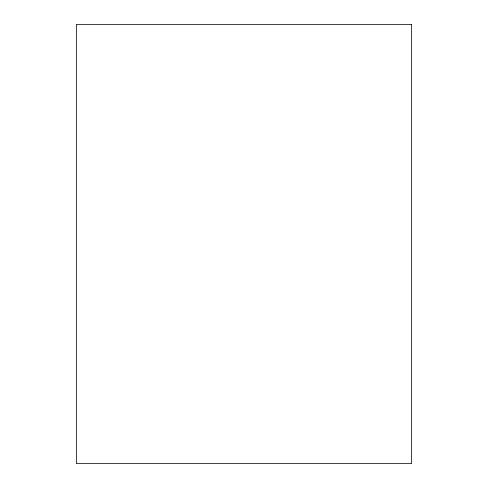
<?xml version="1.0" encoding="UTF-8"?>
<svg xmlns="http://www.w3.org/2000/svg" width="488" height="488" viewBox="0 0 488 488"><rect width="100%" height="100%" fill="white"/><g stroke="black" fill="none" stroke-linecap="round" stroke-linejoin="round"><path stroke-width="0.73" d="M411.591 24.4L76.409 24.4L76.409 463.6L411.591 463.6L411.591 24.4"/></g></svg>
